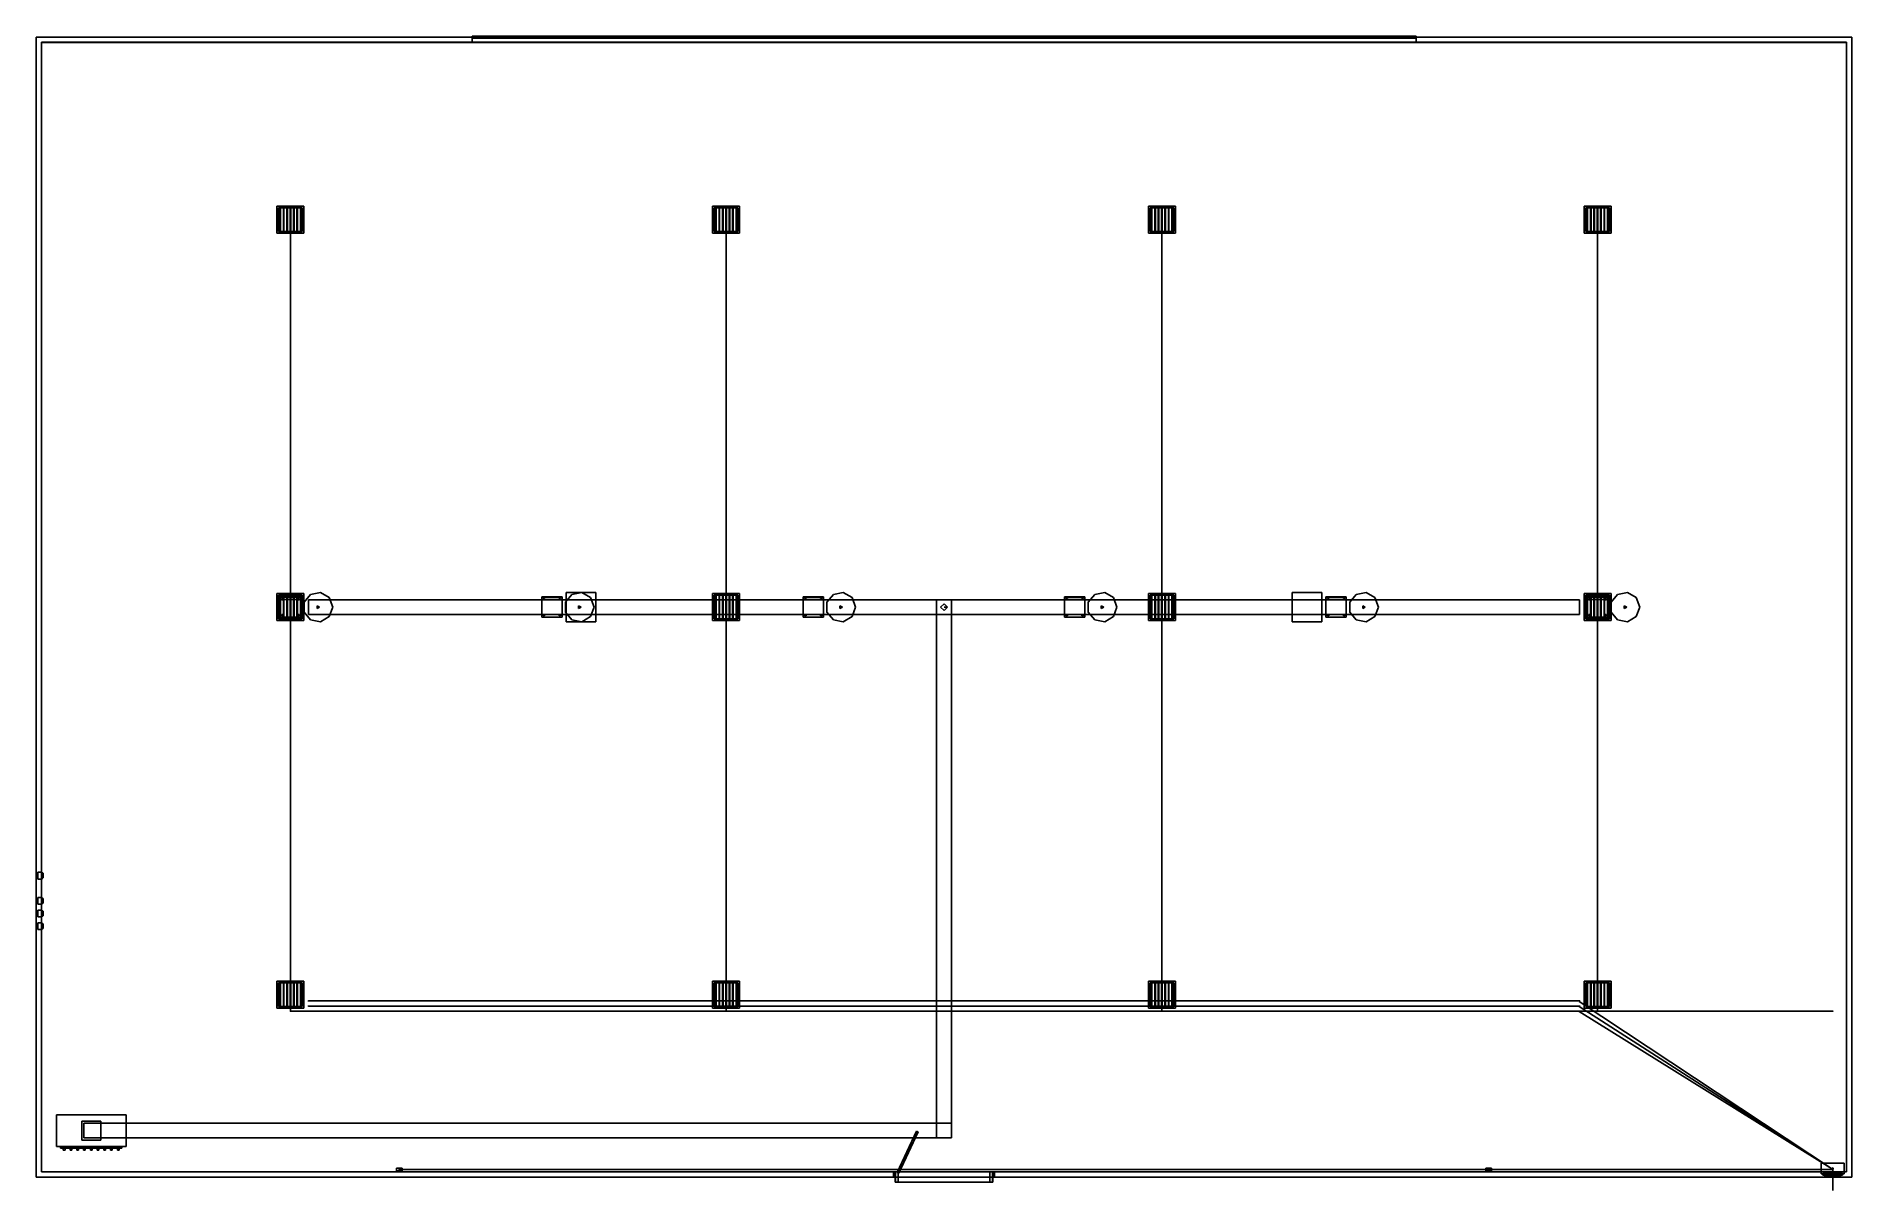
# Model space of a CAD drawing. Header units: millimetres. Extents: x 231000 to 274000, y 122200 to 149522.
import ezdxf

# ---------------------------------------------------------------- set-up
doc = ezdxf.new("R2010")
doc.units = ezdxf.units.MM

msp = doc.modelspace()

# ---------------------------------------------------------------- linework, layer by layer
at = {"layer": 'electrical'}
for p, q in [((237027.79, 145180), (237012.21, 145180)), ((237012.21, 145180), (237020, 145180)), ((237020, 145180), (237027.79, 145180)), ((237020, 126430), (237020, 145180)), ((247347.79, 145180), (247332.21, 145180)), ((247332.21, 145180), (247340, 145180)), ((247340, 145180), (247347.79, 145180)), ((247340, 126430), (247340, 145180)), ((257667.79, 145180), (257652.21, 145180)), ((257652.21, 145180), (257660, 145180)), ((257660, 145180), (257667.79, 145180)), ((257660, 126430), (257660, 145180)), ((267987.79, 145180), (267972.21, 145180)), ((267972.21, 145180), (267980, 145180)), ((267980, 145180), (267987.79, 145180)), ((267980, 126430), (267980, 145180)), ((237027.79, 126430), (237012.21, 126430)), ((237012.21, 126430), (237020, 126430)), ((237020, 126422.21), (237020, 126437.79)), ((237020, 126437.79), (237020, 126430)), ((237020, 126430), (237020, 126422.21)), ((273550, 126430), (237020, 126430)), ((237020, 126430), (237027.79, 126430)), ((237450, 126658.74), (237450, 126681.26)), ((237450, 126681.26), (237450, 126670)), ((237450, 126670), (237450, 126658.74)), ((267550, 126670), (237450, 126670)), ((237450, 126538.74), (237450, 126561.26)), ((237450, 126561.26), (237450, 126550)), ((237450, 126550), (237450, 126538.74)), ((267550, 126550), (237450, 126550)), ((237450, 126418.74), (237450, 126441.26)), ((237450, 126441.26), (237450, 126430)), ((237450, 126430), (237450, 126418.74)), ((267550, 126430), (237450, 126430)), ((247347.79, 126430), (247332.21, 126430)), ((247332.21, 126430), (247340, 126430)), ((247340, 126430), (247347.79, 126430)), ((257667.79, 126430), (257652.21, 126430)), ((257652.21, 126430), (257660, 126430)), ((257660, 126430), (257667.79, 126430)), ((267542.83, 126659.16), (267553.59, 126675.42)), ((267553.59, 126675.42), (267542.83, 126659.16)), ((273542.83, 122689.16), (267542.83, 126659.16)), ((267542.98, 126539.06), (267553.51, 126555.47)), ((267553.51, 126555.47), (267542.98, 126539.06)), ((273542.98, 122689.06), (267542.98, 126539.06)), ((267543.14, 126418.96), (267553.43, 126435.52)), ((267553.43, 126435.52), (267543.14, 126418.96)), ((267550, 126658.74), (267550, 126681.26)), ((267550, 126681.26), (267550, 126670)), ((267550, 126670), (267550, 126658.74)), ((267550, 126670), (267564.04, 126670)), ((267564.04, 126670), (267550, 126670)), ((267550, 126538.74), (267550, 126561.26)), ((267550, 126561.26), (267550, 126550)), ((267550, 126550), (267550, 126538.74)), ((267550, 126550), (267564.04, 126550)), ((267564.04, 126550), (267550, 126550)), ((267550, 126418.74), (267550, 126441.26)), ((267550, 126441.26), (267550, 126430)), ((267550, 126430), (267550, 126418.74)), ((267550, 126430), (267564.04, 126430)), ((267564.04, 126430), (267550, 126430)), ((267553.43, 126435.52), (267553.43, 126435.52)), ((267553.51, 126555.47), (267553.51, 126555.47)), ((267553.59, 126675.42), (267553.59, 126675.42)), ((267987.79, 126430), (267972.21, 126430)), ((267972.21, 126430), (267980, 126430)), ((267980, 126430), (267987.79, 126430)), ((273550, 126422.21), (273550, 126437.79)), ((273550, 126437.79), (273550, 126430)), ((273550, 126430), (273550, 126422.21)), ((273543.14, 122688.96), (267543.14, 126418.96)), ((239535, 122650), (239535, 122710)), ((239535, 122710), (239665, 122710)), ((239535, 122650), (239665, 122650)), ((239609, 122680), (239595.5, 122687.79)), ((239595.5, 122687.79), (239595.5, 122672.21)), ((239595.5, 122672.21), (239609, 122680)), ((239600, 122672.21), (239600, 122687.79)), ((239600, 122687.79), (239600, 122680)), ((239600, 122680), (273550, 122680)), ((239600, 122680), (239600, 122672.21)), ((239600, 122680), (239609.72, 122680)), ((239609.72, 122680), (239600, 122680)), ((239665, 122650), (239665, 122710)), ((265335, 122650), (265335, 122710)), ((265335, 122710), (265465, 122710)), ((265335, 122650), (265465, 122650)), ((265409, 122680), (265395.5, 122687.79)), ((265395.5, 122687.79), (265395.5, 122672.21)), ((265395.5, 122672.21), (265409, 122680)), ((265400, 122672.21), (265400, 122687.79)), ((265400, 122687.79), (265400, 122680)), ((265400, 122680), (273550, 122680)), ((265400, 122680), (265400, 122672.21)), ((265400, 122680), (265409.72, 122680)), ((265409.72, 122680), (265400, 122680)), ((265465, 122650), (265465, 122710)), ((273275, 122575), (273275, 122825)), ((273275, 122825), (273825, 122825)), ((273275, 122575), (273825, 122575)), ((273315, 122547.5), (273315, 122582.5)), ((273315, 122582.5), (273785, 122582.5)), ((273362.5, 122510), (273362.5, 122550)), ((273362.5, 122550), (273462.5, 122550)), ((273462.5, 122510), (273462.5, 122550)), ((273500, 122510), (273500, 122550)), ((273500, 122550), (273600, 122550)), ((273532, 122700), (273559, 122715.59)), ((273559, 122684.41), (273532, 122700)), ((273565.59, 122700), (273534.41, 122700)), ((273534.41, 122700), (273550, 122700)), ((273542.83, 122689.16), (273553.59, 122705.42)), ((273553.59, 122705.42), (273542.83, 122689.16)), ((273542.98, 122689.06), (273553.51, 122705.47)), ((273553.51, 122705.47), (273542.98, 122689.06)), ((273543.14, 122688.96), (273553.43, 122705.52)), ((273553.43, 122705.52), (273543.14, 122688.96)), ((273563, 122700), (273543.5, 122711.26)), ((273543.5, 122711.26), (273543.5, 122688.74)), ((273563, 122700), (273543.5, 122711.26)), ((273543.5, 122711.26), (273543.5, 122688.74)), ((273563, 122700), (273543.5, 122711.26)), ((273543.5, 122711.26), (273543.5, 122688.74)), ((273543.5, 122688.74), (273563, 122700)), ((273543.5, 122688.74), (273563, 122700)), ((273543.5, 122688.74), (273563, 122700)), ((273550, 122700), (273565.59, 122700)), ((273550, 122200), (273550, 122700)), ((273550, 122700), (273569.44, 122700)), ((273569.44, 122700), (273550, 122700)), ((273550, 122700), (273564.04, 122700)), ((273564.04, 122700), (273550, 122700)), ((273550, 122700), (273564.04, 122700)), ((273564.04, 122700), (273550, 122700)), ((273550, 122700), (273564.04, 122700)), ((273564.04, 122700), (273550, 122700)), ((273550, 122672.21), (273550, 122687.79)), ((273550, 122687.79), (273550, 122680)), ((273550, 122672.21), (273550, 122687.79)), ((273550, 122687.79), (273550, 122680)), ((273550, 122680), (273550, 122672.21)), ((273550, 122680), (273550, 122672.21)), ((273553.43, 122705.52), (273553.43, 122705.52)), ((273553.51, 122705.47), (273553.51, 122705.47)), ((273553.59, 122705.42), (273553.59, 122705.42)), ((273559, 122715.59), (273559, 122684.41)), ((273600, 122510), (273600, 122550)), ((273637.5, 122510), (273637.5, 122550)), ((273637.5, 122550), (273737.5, 122550)), ((273737.5, 122510), (273737.5, 122550)), ((273785, 122547.5), (273785, 122582.5)), ((273825, 122575), (273825, 122825)), ((273315, 122547.5), (273785, 122547.5)), ((273362.5, 122510), (273462.5, 122510)), ((273435.88, 122520), (273389.12, 122520)), ((273389.12, 122520), (273412.5, 122520)), ((273435.88, 122495), (273389.12, 122495)), ((273389.12, 122495), (273412.5, 122495)), ((273412.5, 122520), (273412.5, 122495)), ((273412.5, 122520), (273435.88, 122520)), ((273412.5, 122495), (273435.88, 122495)), ((273500, 122510), (273600, 122510)), ((273573.38, 122520), (273526.62, 122520)), ((273526.62, 122520), (273550, 122520)), ((273573.38, 122495), (273526.62, 122495)), ((273526.62, 122495), (273550, 122495)), ((273565.59, 122200), (273534.41, 122200)), ((273534.41, 122200), (273550, 122200)), ((273550, 122520), (273550, 122495)), ((273550, 122520), (273573.38, 122520)), ((273550, 122495), (273573.38, 122495)), ((273550, 122200), (273565.59, 122200)), ((273637.5, 122510), (273737.5, 122510)), ((273710.88, 122520), (273664.12, 122520)), ((273664.12, 122520), (273687.5, 122520)), ((273710.88, 122495), (273664.12, 122495)), ((273664.12, 122495), (273687.5, 122495)), ((273687.5, 122520), (273687.5, 122495)), ((273687.5, 122520), (273710.88, 122520)), ((273687.5, 122495), (273710.88, 122495))]:
    msp.add_line(p, q, dxfattribs=at)
at = {"layer": 'hvac'}
for p, q in [((243550, 135650), (243550, 136350)), ((243550, 136350), (244250, 136350)), ((244250, 135650), (244250, 136350)), ((260750, 135650), (260750, 136350)), ((260750, 136350), (261450, 136350)), ((261450, 135650), (261450, 136350)), ((237450, 135825), (237450, 136175)), ((237450, 136175), (267550, 136175)), ((252325, 123425), (252325, 136175)), ((252325, 136175), (252675, 136175)), ((252675, 123425), (252675, 136175)), ((267550, 135825), (267550, 136175)), ((237450, 135825), (267550, 135825)), ((243550, 135650), (244250, 135650)), ((260750, 135650), (261450, 135650)), ((231475, 123225), (231475, 123975)), ((231475, 123975), (233125, 123975)), ((233125, 123225), (233125, 123975)), ((232075, 123375), (232075, 123825)), ((232075, 123825), (232525, 123825)), ((232125, 123425), (232125, 123775)), ((232125, 123775), (252675, 123775)), ((232125, 123425), (252675, 123425)), ((232525, 123375), (232525, 123825)), ((252325, 123425), (252675, 123425)), ((252675, 123425), (252675, 123775)), ((231475, 123225), (233125, 123225)), ((231575, 123180), (231575, 123220)), ((231575, 123220), (233025, 123220)), ((231575, 123180), (233025, 123180)), ((231640, 123140), (231640, 123200)), ((231640, 123200), (231680, 123200)), ((231640, 123140), (231680, 123140)), ((231680, 123140), (231680, 123200)), ((231800, 123140), (231800, 123200)), ((231800, 123200), (231840, 123200)), ((231800, 123140), (231840, 123140)), ((231840, 123140), (231840, 123200)), ((231960, 123140), (231960, 123200)), ((231960, 123200), (232000, 123200)), ((231960, 123140), (232000, 123140)), ((232000, 123140), (232000, 123200)), ((232075, 123375), (232525, 123375)), ((232120, 123140), (232120, 123200)), ((232120, 123200), (232160, 123200)), ((232120, 123140), (232160, 123140)), ((232160, 123140), (232160, 123200)), ((232280, 123140), (232280, 123200)), ((232280, 123200), (232320, 123200)), ((232280, 123140), (232320, 123140)), ((232320, 123140), (232320, 123200)), ((232440, 123140), (232440, 123200)), ((232440, 123200), (232480, 123200)), ((232440, 123140), (232480, 123140)), ((232480, 123140), (232480, 123200)), ((232600, 123140), (232600, 123200)), ((232600, 123200), (232640, 123200)), ((232600, 123140), (232640, 123140)), ((232640, 123140), (232640, 123200)), ((232760, 123140), (232760, 123200)), ((232760, 123200), (232800, 123200)), ((232760, 123140), (232800, 123140)), ((232800, 123140), (232800, 123200)), ((232920, 123140), (232920, 123200)), ((232920, 123200), (232960, 123200)), ((232920, 123140), (232960, 123140)), ((232960, 123140), (232960, 123200)), ((233025, 123180), (233025, 123220))]:
    msp.add_line(p, q, dxfattribs=at)
at = {"layer": 'interiors'}
for p, q in [((231000, 122500), (231000, 149500)), ((231000, 149500), (274000, 149500)), ((273880, 149380), (231120, 149380)), ((231120, 122620), (231120, 149380)), ((231125, 122625), (231125, 149375)), ((231125, 149375), (273875, 149375)), ((241320, 149477.5), (241320, 149522.5)), ((241320, 149522.5), (263680, 149522.5)), ((241320, 149500), (263680, 149500)), ((241320, 149380), (241320, 149500)), ((241320, 149477.5), (263680, 149477.5)), ((241320, 149380), (263680, 149380)), ((263680, 149477.5), (263680, 149522.5)), ((263680, 149380), (263680, 149500)), ((273875, 122625), (273875, 149375)), ((273880, 122620), (273880, 149380)), ((274000, 122500), (274000, 149500)), ((237730.78, 136344.68), (237495, 136303.11)), ((237938.12, 136224.98), (237730.78, 136344.68)), ((243922.78, 136344.68), (243687, 136303.11)), ((244130.12, 136224.98), (243922.78, 136344.68)), ((250114.78, 136344.68), (249879, 136303.11)), ((250322.12, 136224.98), (250114.78, 136344.68)), ((256306.78, 136344.68), (256071, 136303.11)), ((256514.12, 136224.98), (256306.78, 136344.68)), ((262498.78, 136344.68), (262263, 136303.11)), ((262706.12, 136224.98), (262498.78, 136344.68)), ((268690.78, 136344.68), (268455, 136303.11)), ((268898.12, 136224.98), (268690.78, 136344.68)), ((236780, 136177.5), (236780, 136242.5)), ((236780, 136242.5), (237260, 136242.5)), ((236780, 135760), (236780, 136240)), ((236780, 136240), (237260, 136240)), ((236780, 136177.5), (237260, 136177.5)), ((236812.5, 136172.5), (236812.5, 136207.5)), ((236812.5, 136207.5), (236847.5, 136207.5)), ((236812.5, 136172.5), (236847.5, 136172.5)), ((236847.5, 136172.5), (236847.5, 136207.5)), ((237192.5, 136172.5), (237192.5, 136207.5)), ((237192.5, 136207.5), (237227.5, 136207.5)), ((237192.5, 136172.5), (237227.5, 136172.5)), ((237227.5, 136172.5), (237227.5, 136207.5)), ((237260, 136177.5), (237260, 136242.5)), ((237260, 135760), (237260, 136240)), ((237495, 136303.11), (237341.11, 136119.71)), ((237341.11, 136119.71), (237341.11, 135880.29)), ((237341.11, 135880.29), (237495, 135696.89)), ((237710, 136000), (237650, 136034.64)), ((237650, 136034.64), (237650, 135965.36)), ((237650, 135965.36), (237710, 136000)), ((238020, 136000), (237938.12, 136224.98)), ((237938.12, 135775.02), (238020, 136000)), ((242972, 136177.5), (242972, 136242.5)), ((242972, 136242.5), (243452, 136242.5)), ((242972, 135760), (242972, 136240)), ((242972, 136240), (243452, 136240)), ((242972, 136177.5), (243452, 136177.5)), ((243004.5, 136172.5), (243004.5, 136207.5)), ((243004.5, 136207.5), (243039.5, 136207.5)), ((243004.5, 136172.5), (243039.5, 136172.5)), ((243039.5, 136172.5), (243039.5, 136207.5)), ((243384.5, 136172.5), (243384.5, 136207.5)), ((243384.5, 136207.5), (243419.5, 136207.5)), ((243384.5, 136172.5), (243419.5, 136172.5)), ((243419.5, 136172.5), (243419.5, 136207.5)), ((243452, 136177.5), (243452, 136242.5)), ((243452, 135760), (243452, 136240)), ((243687, 136303.11), (243533.11, 136119.71)), ((243533.11, 136119.71), (243533.11, 135880.29)), ((243533.11, 135880.29), (243687, 135696.89)), ((243902, 136000), (243842, 136034.64)), ((243842, 136034.64), (243842, 135965.36)), ((243842, 135965.36), (243902, 136000)), ((244212, 136000), (244130.12, 136224.98)), ((244130.12, 135775.02), (244212, 136000)), ((249164, 136177.5), (249164, 136242.5)), ((249164, 136242.5), (249644, 136242.5)), ((249164, 135760), (249164, 136240)), ((249164, 136240), (249644, 136240)), ((249164, 136177.5), (249644, 136177.5)), ((249196.5, 136172.5), (249196.5, 136207.5)), ((249196.5, 136207.5), (249231.5, 136207.5)), ((249196.5, 136172.5), (249231.5, 136172.5)), ((249231.5, 136172.5), (249231.5, 136207.5)), ((249576.5, 136172.5), (249576.5, 136207.5)), ((249576.5, 136207.5), (249611.5, 136207.5)), ((249576.5, 136172.5), (249611.5, 136172.5)), ((249611.5, 136172.5), (249611.5, 136207.5)), ((249644, 136177.5), (249644, 136242.5)), ((249644, 135760), (249644, 136240)), ((249879, 136303.11), (249725.11, 136119.71)), ((249725.11, 136119.71), (249725.11, 135880.29)), ((249725.11, 135880.29), (249879, 135696.89)), ((250094, 136000), (250034, 136034.64)), ((250034, 136034.64), (250034, 135965.36)), ((250034, 135965.36), (250094, 136000)), ((250404, 136000), (250322.12, 136224.98)), ((250322.12, 135775.02), (250404, 136000)), ((255356, 136177.5), (255356, 136242.5)), ((255356, 136242.5), (255836, 136242.5)), ((255356, 135760), (255356, 136240)), ((255356, 136240), (255836, 136240)), ((255356, 136177.5), (255836, 136177.5)), ((255388.5, 136172.5), (255388.5, 136207.5)), ((255388.5, 136207.5), (255423.5, 136207.5)), ((255388.5, 136172.5), (255423.5, 136172.5)), ((255423.5, 136172.5), (255423.5, 136207.5)), ((255768.5, 136172.5), (255768.5, 136207.5)), ((255768.5, 136207.5), (255803.5, 136207.5)), ((255768.5, 136172.5), (255803.5, 136172.5)), ((255803.5, 136172.5), (255803.5, 136207.5)), ((255836, 136177.5), (255836, 136242.5)), ((255836, 135760), (255836, 136240)), ((256071, 136303.11), (255917.11, 136119.71)), ((255917.11, 136119.71), (255917.11, 135880.29)), ((255917.11, 135880.29), (256071, 135696.89)), ((256286, 136000), (256226, 136034.64)), ((256226, 136034.64), (256226, 135965.36)), ((256226, 135965.36), (256286, 136000)), ((256596, 136000), (256514.12, 136224.98)), ((256514.12, 135775.02), (256596, 136000)), ((261548, 136177.5), (261548, 136242.5)), ((261548, 136242.5), (262028, 136242.5)), ((261548, 135760), (261548, 136240)), ((261548, 136240), (262028, 136240)), ((261548, 136177.5), (262028, 136177.5)), ((261580.5, 136172.5), (261580.5, 136207.5)), ((261580.5, 136207.5), (261615.5, 136207.5)), ((261580.5, 136172.5), (261615.5, 136172.5)), ((261615.5, 136172.5), (261615.5, 136207.5)), ((261960.5, 136172.5), (261960.5, 136207.5)), ((261960.5, 136207.5), (261995.5, 136207.5)), ((261960.5, 136172.5), (261995.5, 136172.5)), ((261995.5, 136172.5), (261995.5, 136207.5)), ((262028, 136177.5), (262028, 136242.5)), ((262028, 135760), (262028, 136240)), ((262263, 136303.11), (262109.11, 136119.71)), ((262109.11, 136119.71), (262109.11, 135880.29)), ((262109.11, 135880.29), (262263, 135696.89)), ((262478, 136000), (262418, 136034.64)), ((262418, 136034.64), (262418, 135965.36)), ((262418, 135965.36), (262478, 136000)), ((262788, 136000), (262706.12, 136224.98)), ((262706.12, 135775.02), (262788, 136000)), ((267740, 136177.5), (267740, 136242.5)), ((267740, 136242.5), (268220, 136242.5)), ((267740, 135760), (267740, 136240)), ((267740, 136240), (268220, 136240)), ((267740, 136177.5), (268220, 136177.5)), ((267772.5, 136172.5), (267772.5, 136207.5)), ((267772.5, 136207.5), (267807.5, 136207.5)), ((267772.5, 136172.5), (267807.5, 136172.5)), ((267807.5, 136172.5), (267807.5, 136207.5)), ((268152.5, 136172.5), (268152.5, 136207.5)), ((268152.5, 136207.5), (268187.5, 136207.5)), ((268152.5, 136172.5), (268187.5, 136172.5)), ((268187.5, 136172.5), (268187.5, 136207.5)), ((268220, 136177.5), (268220, 136242.5)), ((268220, 135760), (268220, 136240)), ((268455, 136303.11), (268301.11, 136119.71)), ((268301.11, 136119.71), (268301.11, 135880.29)), ((268301.11, 135880.29), (268455, 135696.89)), ((268670, 136000), (268610, 136034.64)), ((268610, 136034.64), (268610, 135965.36)), ((268610, 135965.36), (268670, 136000)), ((268980, 136000), (268898.12, 136224.98)), ((268898.12, 135775.02), (268980, 136000)), ((236780, 135760), (237260, 135760)), ((236812.5, 135792.5), (236812.5, 135827.5)), ((236812.5, 135827.5), (236847.5, 135827.5)), ((236812.5, 135792.5), (236847.5, 135792.5)), ((236847.5, 135792.5), (236847.5, 135827.5)), ((237192.5, 135792.5), (237192.5, 135827.5)), ((237192.5, 135827.5), (237227.5, 135827.5)), ((237192.5, 135792.5), (237227.5, 135792.5)), ((237227.5, 135792.5), (237227.5, 135827.5)), ((237495, 135696.89), (237730.78, 135655.32)), ((237730.78, 135655.32), (237938.12, 135775.02)), ((242972, 135760), (243452, 135760)), ((243004.5, 135792.5), (243004.5, 135827.5)), ((243004.5, 135827.5), (243039.5, 135827.5)), ((243004.5, 135792.5), (243039.5, 135792.5)), ((243039.5, 135792.5), (243039.5, 135827.5)), ((243384.5, 135792.5), (243384.5, 135827.5)), ((243384.5, 135827.5), (243419.5, 135827.5)), ((243384.5, 135792.5), (243419.5, 135792.5)), ((243419.5, 135792.5), (243419.5, 135827.5)), ((243687, 135696.89), (243922.78, 135655.32)), ((243922.78, 135655.32), (244130.12, 135775.02)), ((249164, 135760), (249644, 135760)), ((249196.5, 135792.5), (249196.5, 135827.5)), ((249196.5, 135827.5), (249231.5, 135827.5)), ((249196.5, 135792.5), (249231.5, 135792.5)), ((249231.5, 135792.5), (249231.5, 135827.5)), ((249576.5, 135792.5), (249576.5, 135827.5)), ((249576.5, 135827.5), (249611.5, 135827.5)), ((249576.5, 135792.5), (249611.5, 135792.5)), ((249611.5, 135792.5), (249611.5, 135827.5)), ((249879, 135696.89), (250114.78, 135655.32)), ((250114.78, 135655.32), (250322.12, 135775.02)), ((255356, 135760), (255836, 135760)), ((255388.5, 135792.5), (255388.5, 135827.5)), ((255388.5, 135827.5), (255423.5, 135827.5)), ((255388.5, 135792.5), (255423.5, 135792.5)), ((255423.5, 135792.5), (255423.5, 135827.5)), ((255768.5, 135792.5), (255768.5, 135827.5)), ((255768.5, 135827.5), (255803.5, 135827.5)), ((255768.5, 135792.5), (255803.5, 135792.5)), ((255803.5, 135792.5), (255803.5, 135827.5)), ((256071, 135696.89), (256306.78, 135655.32)), ((256306.78, 135655.32), (256514.12, 135775.02)), ((261548, 135760), (262028, 135760)), ((261580.5, 135792.5), (261580.5, 135827.5)), ((261580.5, 135827.5), (261615.5, 135827.5)), ((261580.5, 135792.5), (261615.5, 135792.5)), ((261615.5, 135792.5), (261615.5, 135827.5)), ((261960.5, 135792.5), (261960.5, 135827.5)), ((261960.5, 135827.5), (261995.5, 135827.5)), ((261960.5, 135792.5), (261995.5, 135792.5)), ((261995.5, 135792.5), (261995.5, 135827.5)), ((262263, 135696.89), (262498.78, 135655.32)), ((262498.78, 135655.32), (262706.12, 135775.02)), ((267740, 135760), (268220, 135760)), ((267772.5, 135792.5), (267772.5, 135827.5)), ((267772.5, 135827.5), (267807.5, 135827.5)), ((267772.5, 135792.5), (267807.5, 135792.5)), ((267807.5, 135792.5), (267807.5, 135827.5)), ((268152.5, 135792.5), (268152.5, 135827.5)), ((268152.5, 135827.5), (268187.5, 135827.5)), ((268152.5, 135792.5), (268187.5, 135792.5)), ((268187.5, 135792.5), (268187.5, 135827.5)), ((268455, 135696.89), (268690.78, 135655.32)), ((268690.78, 135655.32), (268898.12, 135775.02)), ((251389.61, 122609.51), (251846.04, 123588.32)), ((251430.39, 122590.49), (251886.82, 123569.3)), ((251886.82, 123569.3), (251846.04, 123588.32)), ((273880, 122620), (231120, 122620)), ((251300, 122620), (231120, 122620)), ((231125, 122625), (273875, 122625)), ((251300, 122500), (251300, 122620)), ((251300, 122620), (253700, 122620)), ((251345, 122380), (251345, 122620)), ((251345, 122620), (251415, 122620)), ((251350, 122380), (251350, 122620)), ((251350, 122620), (253650, 122620)), ((251430.39, 122590.49), (251389.61, 122609.51)), ((251415, 122380), (251415, 122620)), ((253585, 122380), (253585, 122620)), ((253585, 122620), (253655, 122620)), ((253650, 122380), (253650, 122620)), ((253655, 122380), (253655, 122620)), ((253700, 122500), (253700, 122620)), ((273880, 122620), (253700, 122620)), ((231000, 122500), (251300, 122500)), ((231000, 122500), (274000, 122500)), ((251300, 122500), (253700, 122500)), ((251345, 122380), (251415, 122380)), ((251350, 122380), (253650, 122380)), ((253585, 122380), (253655, 122380)), ((253700, 122500), (274000, 122500))]:
    msp.add_line(p, q, dxfattribs=at)
at = {"layer": 'lighting'}
for p, q in [((236700, 144860), (236700, 145500)), ((236700, 145500), (237340, 145500)), ((236740, 144900), (236740, 145460)), ((236740, 145460), (237300, 145460)), ((236774, 144910), (236774, 145450)), ((236774, 145450), (236786, 145450)), ((236786, 144910), (236786, 145450)), ((236854, 144910), (236854, 145450)), ((236854, 145450), (236866, 145450)), ((236866, 144910), (236866, 145450)), ((236934, 144910), (236934, 145450)), ((236934, 145450), (236946, 145450)), ((236946, 144910), (236946, 145450)), ((237014, 144910), (237014, 145450)), ((237014, 145450), (237026, 145450)), ((237026, 144910), (237026, 145450)), ((237094, 144910), (237094, 145450)), ((237094, 145450), (237106, 145450)), ((237106, 144910), (237106, 145450)), ((237174, 144910), (237174, 145450)), ((237174, 145450), (237186, 145450)), ((237186, 144910), (237186, 145450)), ((237254, 144910), (237254, 145450)), ((237254, 145450), (237266, 145450)), ((237266, 144910), (237266, 145450)), ((237300, 144900), (237300, 145460)), ((237340, 144860), (237340, 145500)), ((247020, 144860), (247020, 145500)), ((247020, 145500), (247660, 145500)), ((247060, 144900), (247060, 145460)), ((247060, 145460), (247620, 145460)), ((247094, 144910), (247094, 145450)), ((247094, 145450), (247106, 145450)), ((247106, 144910), (247106, 145450)), ((247174, 144910), (247174, 145450)), ((247174, 145450), (247186, 145450)), ((247186, 144910), (247186, 145450)), ((247254, 144910), (247254, 145450)), ((247254, 145450), (247266, 145450)), ((247266, 144910), (247266, 145450)), ((247334, 144910), (247334, 145450)), ((247334, 145450), (247346, 145450)), ((247346, 144910), (247346, 145450)), ((247414, 144910), (247414, 145450)), ((247414, 145450), (247426, 145450)), ((247426, 144910), (247426, 145450)), ((247494, 144910), (247494, 145450)), ((247494, 145450), (247506, 145450)), ((247506, 144910), (247506, 145450)), ((247574, 144910), (247574, 145450)), ((247574, 145450), (247586, 145450)), ((247586, 144910), (247586, 145450)), ((247620, 144900), (247620, 145460)), ((247660, 144860), (247660, 145500)), ((257340, 144860), (257340, 145500)), ((257340, 145500), (257980, 145500)), ((257380, 144900), (257380, 145460)), ((257380, 145460), (257940, 145460)), ((257414, 144910), (257414, 145450)), ((257414, 145450), (257426, 145450)), ((257426, 144910), (257426, 145450)), ((257494, 144910), (257494, 145450)), ((257494, 145450), (257506, 145450)), ((257506, 144910), (257506, 145450)), ((257574, 144910), (257574, 145450)), ((257574, 145450), (257586, 145450)), ((257586, 144910), (257586, 145450)), ((257654, 144910), (257654, 145450)), ((257654, 145450), (257666, 145450)), ((257666, 144910), (257666, 145450)), ((257734, 144910), (257734, 145450)), ((257734, 145450), (257746, 145450)), ((257746, 144910), (257746, 145450)), ((257814, 144910), (257814, 145450)), ((257814, 145450), (257826, 145450)), ((257826, 144910), (257826, 145450)), ((257894, 144910), (257894, 145450)), ((257894, 145450), (257906, 145450)), ((257906, 144910), (257906, 145450)), ((257940, 144900), (257940, 145460)), ((257980, 144860), (257980, 145500)), ((267660, 144860), (267660, 145500)), ((267660, 145500), (268300, 145500)), ((267700, 144900), (267700, 145460)), ((267700, 145460), (268260, 145460)), ((267734, 144910), (267734, 145450)), ((267734, 145450), (267746, 145450)), ((267746, 144910), (267746, 145450)), ((267814, 144910), (267814, 145450)), ((267814, 145450), (267826, 145450)), ((267826, 144910), (267826, 145450)), ((267894, 144910), (267894, 145450)), ((267894, 145450), (267906, 145450)), ((267906, 144910), (267906, 145450)), ((267974, 144910), (267974, 145450)), ((267974, 145450), (267986, 145450)), ((267986, 144910), (267986, 145450)), ((268054, 144910), (268054, 145450)), ((268054, 145450), (268066, 145450)), ((268066, 144910), (268066, 145450)), ((268134, 144910), (268134, 145450)), ((268134, 145450), (268146, 145450)), ((268146, 144910), (268146, 145450)), ((268214, 144910), (268214, 145450)), ((268214, 145450), (268226, 145450)), ((268226, 144910), (268226, 145450)), ((268260, 144900), (268260, 145460)), ((268300, 144860), (268300, 145500)), ((236774, 144910), (236786, 144910)), ((236854, 144910), (236866, 144910)), ((236934, 144910), (236946, 144910)), ((237014, 144910), (237026, 144910)), ((237029, 145180), (237015.5, 145187.79)), ((237015.5, 145187.79), (237015.5, 145172.21)), ((237015.5, 145172.21), (237029, 145180)), ((237094, 144910), (237106, 144910)), ((237174, 144910), (237186, 144910)), ((237254, 144910), (237266, 144910)), ((247094, 144910), (247106, 144910)), ((247174, 144910), (247186, 144910)), ((247254, 144910), (247266, 144910)), ((247334, 144910), (247346, 144910)), ((247349, 145180), (247335.5, 145187.79)), ((247335.5, 145187.79), (247335.5, 145172.21)), ((247335.5, 145172.21), (247349, 145180)), ((247414, 144910), (247426, 144910)), ((247494, 144910), (247506, 144910)), ((247574, 144910), (247586, 144910)), ((257414, 144910), (257426, 144910)), ((257494, 144910), (257506, 144910)), ((257574, 144910), (257586, 144910)), ((257654, 144910), (257666, 144910)), ((257669, 145180), (257655.5, 145187.79)), ((257655.5, 145187.79), (257655.5, 145172.21)), ((257655.5, 145172.21), (257669, 145180)), ((257734, 144910), (257746, 144910)), ((257814, 144910), (257826, 144910)), ((257894, 144910), (257906, 144910)), ((267734, 144910), (267746, 144910)), ((267814, 144910), (267826, 144910)), ((267894, 144910), (267906, 144910)), ((267974, 144910), (267986, 144910)), ((267989, 145180), (267975.5, 145187.79)), ((267975.5, 145187.79), (267975.5, 145172.21)), ((267975.5, 145172.21), (267989, 145180)), ((268054, 144910), (268066, 144910)), ((268134, 144910), (268146, 144910)), ((268214, 144910), (268226, 144910)), ((236700, 144860), (237340, 144860)), ((236740, 144900), (237300, 144900)), ((247020, 144860), (247660, 144860)), ((247060, 144900), (247620, 144900)), ((257340, 144860), (257980, 144860)), ((257380, 144900), (257940, 144900)), ((267660, 144860), (268300, 144860)), ((267700, 144900), (268260, 144900)), ((236700, 135680), (236700, 136320)), ((236700, 136320), (237340, 136320)), ((237340, 135680), (237340, 136320)), ((247020, 135680), (247020, 136320)), ((247020, 136320), (247660, 136320)), ((247660, 135680), (247660, 136320)), ((257340, 135680), (257340, 136320)), ((257340, 136320), (257980, 136320)), ((257980, 135680), (257980, 136320)), ((267660, 135680), (267660, 136320)), ((267660, 136320), (268300, 136320)), ((268300, 135680), (268300, 136320)), ((236740, 135720), (236740, 136280)), ((236740, 136280), (237300, 136280)), ((236774, 135730), (236774, 136270)), ((236774, 136270), (236786, 136270)), ((236786, 135730), (236786, 136270)), ((236854, 135730), (236854, 136270)), ((236854, 136270), (236866, 136270)), ((236866, 135730), (236866, 136270)), ((236934, 135730), (236934, 136270)), ((236934, 136270), (236946, 136270)), ((236946, 135730), (236946, 136270)), ((237014, 135730), (237014, 136270)), ((237014, 136270), (237026, 136270)), ((237029, 136000), (237015.5, 136007.79)), ((237015.5, 136007.79), (237015.5, 135992.21)), ((237015.5, 135992.21), (237029, 136000)), ((237026, 135730), (237026, 136270)), ((237094, 135730), (237094, 136270)), ((237094, 136270), (237106, 136270)), ((237106, 135730), (237106, 136270)), ((237174, 135730), (237174, 136270)), ((237174, 136270), (237186, 136270)), ((237186, 135730), (237186, 136270)), ((237254, 135730), (237254, 136270)), ((237254, 136270), (237266, 136270)), ((237266, 135730), (237266, 136270)), ((237300, 135720), (237300, 136280)), ((247060, 135720), (247060, 136280)), ((247060, 136280), (247620, 136280)), ((247094, 135730), (247094, 136270)), ((247094, 136270), (247106, 136270)), ((247106, 135730), (247106, 136270)), ((247174, 135730), (247174, 136270)), ((247174, 136270), (247186, 136270)), ((247186, 135730), (247186, 136270)), ((247254, 135730), (247254, 136270)), ((247254, 136270), (247266, 136270)), ((247266, 135730), (247266, 136270)), ((247334, 135730), (247334, 136270)), ((247334, 136270), (247346, 136270)), ((247349, 136000), (247335.5, 136007.79)), ((247335.5, 136007.79), (247335.5, 135992.21)), ((247335.5, 135992.21), (247349, 136000)), ((247346, 135730), (247346, 136270)), ((247414, 135730), (247414, 136270)), ((247414, 136270), (247426, 136270)), ((247426, 135730), (247426, 136270)), ((247494, 135730), (247494, 136270)), ((247494, 136270), (247506, 136270)), ((247506, 135730), (247506, 136270)), ((247574, 135730), (247574, 136270)), ((247574, 136270), (247586, 136270)), ((247586, 135730), (247586, 136270)), ((247620, 135720), (247620, 136280)), ((257380, 135720), (257380, 136280)), ((257380, 136280), (257940, 136280)), ((257414, 135730), (257414, 136270)), ((257414, 136270), (257426, 136270)), ((257426, 135730), (257426, 136270)), ((257494, 135730), (257494, 136270)), ((257494, 136270), (257506, 136270)), ((257506, 135730), (257506, 136270)), ((257574, 135730), (257574, 136270)), ((257574, 136270), (257586, 136270)), ((257586, 135730), (257586, 136270)), ((257654, 135730), (257654, 136270)), ((257654, 136270), (257666, 136270)), ((257669, 136000), (257655.5, 136007.79)), ((257655.5, 136007.79), (257655.5, 135992.21)), ((257655.5, 135992.21), (257669, 136000)), ((257666, 135730), (257666, 136270)), ((257734, 135730), (257734, 136270)), ((257734, 136270), (257746, 136270)), ((257746, 135730), (257746, 136270)), ((257814, 135730), (257814, 136270)), ((257814, 136270), (257826, 136270)), ((257826, 135730), (257826, 136270)), ((257894, 135730), (257894, 136270)), ((257894, 136270), (257906, 136270)), ((257906, 135730), (257906, 136270)), ((257940, 135720), (257940, 136280)), ((267700, 135720), (267700, 136280)), ((267700, 136280), (268260, 136280)), ((267734, 135730), (267734, 136270)), ((267734, 136270), (267746, 136270)), ((267746, 135730), (267746, 136270)), ((267814, 135730), (267814, 136270)), ((267814, 136270), (267826, 136270)), ((267826, 135730), (267826, 136270)), ((267894, 135730), (267894, 136270)), ((267894, 136270), (267906, 136270)), ((267906, 135730), (267906, 136270)), ((267974, 135730), (267974, 136270)), ((267974, 136270), (267986, 136270)), ((267989, 136000), (267975.5, 136007.79)), ((267975.5, 136007.79), (267975.5, 135992.21)), ((267975.5, 135992.21), (267989, 136000)), ((267986, 135730), (267986, 136270)), ((268054, 135730), (268054, 136270)), ((268054, 136270), (268066, 136270)), ((268066, 135730), (268066, 136270)), ((268134, 135730), (268134, 136270)), ((268134, 136270), (268146, 136270)), ((268146, 135730), (268146, 136270)), ((268214, 135730), (268214, 136270)), ((268214, 136270), (268226, 136270)), ((268226, 135730), (268226, 136270)), ((268260, 135720), (268260, 136280)), ((236700, 135680), (237340, 135680)), ((236740, 135720), (237300, 135720)), ((236774, 135730), (236786, 135730)), ((236854, 135730), (236866, 135730)), ((236934, 135730), (236946, 135730)), ((237014, 135730), (237026, 135730)), ((237094, 135730), (237106, 135730)), ((237174, 135730), (237186, 135730)), ((237254, 135730), (237266, 135730)), ((247020, 135680), (247660, 135680)), ((247060, 135720), (247620, 135720)), ((247094, 135730), (247106, 135730)), ((247174, 135730), (247186, 135730)), ((247254, 135730), (247266, 135730)), ((247334, 135730), (247346, 135730)), ((247414, 135730), (247426, 135730)), ((247494, 135730), (247506, 135730)), ((247574, 135730), (247586, 135730)), ((257340, 135680), (257980, 135680)), ((257380, 135720), (257940, 135720)), ((257414, 135730), (257426, 135730)), ((257494, 135730), (257506, 135730)), ((257574, 135730), (257586, 135730)), ((257654, 135730), (257666, 135730)), ((257734, 135730), (257746, 135730)), ((257814, 135730), (257826, 135730)), ((257894, 135730), (257906, 135730)), ((267660, 135680), (268300, 135680)), ((267700, 135720), (268260, 135720)), ((267734, 135730), (267746, 135730)), ((267814, 135730), (267826, 135730)), ((267894, 135730), (267906, 135730)), ((267974, 135730), (267986, 135730)), ((268054, 135730), (268066, 135730)), ((268134, 135730), (268146, 135730)), ((268214, 135730), (268226, 135730)), ((236700, 126500), (236700, 127140)), ((236700, 127140), (237340, 127140)), ((236740, 126540), (236740, 127100)), ((236740, 127100), (237300, 127100)), ((236774, 126550), (236774, 127090)), ((236774, 127090), (236786, 127090)), ((236786, 126550), (236786, 127090)), ((236854, 126550), (236854, 127090)), ((236854, 127090), (236866, 127090)), ((236866, 126550), (236866, 127090)), ((236934, 126550), (236934, 127090)), ((236934, 127090), (236946, 127090)), ((236946, 126550), (236946, 127090)), ((237014, 126550), (237014, 127090)), ((237014, 127090), (237026, 127090)), ((237026, 126550), (237026, 127090)), ((237094, 126550), (237094, 127090)), ((237094, 127090), (237106, 127090)), ((237106, 126550), (237106, 127090)), ((237174, 126550), (237174, 127090)), ((237174, 127090), (237186, 127090)), ((237186, 126550), (237186, 127090)), ((237254, 126550), (237254, 127090)), ((237254, 127090), (237266, 127090)), ((237266, 126550), (237266, 127090)), ((237300, 126540), (237300, 127100)), ((237340, 126500), (237340, 127140)), ((247020, 126500), (247020, 127140)), ((247020, 127140), (247660, 127140)), ((247060, 126540), (247060, 127100)), ((247060, 127100), (247620, 127100)), ((247094, 126550), (247094, 127090)), ((247094, 127090), (247106, 127090)), ((247106, 126550), (247106, 127090)), ((247174, 126550), (247174, 127090)), ((247174, 127090), (247186, 127090)), ((247186, 126550), (247186, 127090)), ((247254, 126550), (247254, 127090)), ((247254, 127090), (247266, 127090)), ((247266, 126550), (247266, 127090)), ((247334, 126550), (247334, 127090)), ((247334, 127090), (247346, 127090)), ((247346, 126550), (247346, 127090)), ((247414, 126550), (247414, 127090)), ((247414, 127090), (247426, 127090)), ((247426, 126550), (247426, 127090)), ((247494, 126550), (247494, 127090)), ((247494, 127090), (247506, 127090)), ((247506, 126550), (247506, 127090)), ((247574, 126550), (247574, 127090)), ((247574, 127090), (247586, 127090)), ((247586, 126550), (247586, 127090)), ((247620, 126540), (247620, 127100)), ((247660, 126500), (247660, 127140)), ((257340, 126500), (257340, 127140)), ((257340, 127140), (257980, 127140)), ((257380, 126540), (257380, 127100)), ((257380, 127100), (257940, 127100)), ((257414, 126550), (257414, 127090)), ((257414, 127090), (257426, 127090)), ((257426, 126550), (257426, 127090)), ((257494, 126550), (257494, 127090)), ((257494, 127090), (257506, 127090)), ((257506, 126550), (257506, 127090)), ((257574, 126550), (257574, 127090)), ((257574, 127090), (257586, 127090)), ((257586, 126550), (257586, 127090)), ((257654, 126550), (257654, 127090)), ((257654, 127090), (257666, 127090)), ((257666, 126550), (257666, 127090)), ((257734, 126550), (257734, 127090)), ((257734, 127090), (257746, 127090)), ((257746, 126550), (257746, 127090)), ((257814, 126550), (257814, 127090)), ((257814, 127090), (257826, 127090)), ((257826, 126550), (257826, 127090)), ((257894, 126550), (257894, 127090)), ((257894, 127090), (257906, 127090)), ((257906, 126550), (257906, 127090)), ((257940, 126540), (257940, 127100)), ((257980, 126500), (257980, 127140)), ((267660, 126500), (267660, 127140)), ((267660, 127140), (268300, 127140)), ((267700, 126540), (267700, 127100)), ((267700, 127100), (268260, 127100)), ((267734, 126550), (267734, 127090)), ((267734, 127090), (267746, 127090)), ((267746, 126550), (267746, 127090)), ((267814, 126550), (267814, 127090)), ((267814, 127090), (267826, 127090)), ((267826, 126550), (267826, 127090)), ((267894, 126550), (267894, 127090)), ((267894, 127090), (267906, 127090)), ((267906, 126550), (267906, 127090)), ((267974, 126550), (267974, 127090)), ((267974, 127090), (267986, 127090)), ((267986, 126550), (267986, 127090)), ((268054, 126550), (268054, 127090)), ((268054, 127090), (268066, 127090)), ((268066, 126550), (268066, 127090)), ((268134, 126550), (268134, 127090)), ((268134, 127090), (268146, 127090)), ((268146, 126550), (268146, 127090)), ((268214, 126550), (268214, 127090)), ((268214, 127090), (268226, 127090)), ((268226, 126550), (268226, 127090)), ((268260, 126540), (268260, 127100)), ((268300, 126500), (268300, 127140)), ((236700, 126500), (237340, 126500)), ((236740, 126540), (237300, 126540)), ((236774, 126550), (236786, 126550)), ((236854, 126550), (236866, 126550)), ((236934, 126550), (236946, 126550)), ((237014, 126550), (237026, 126550)), ((237029, 126820), (237015.5, 126827.79)), ((237015.5, 126827.79), (237015.5, 126812.21)), ((237015.5, 126812.21), (237029, 126820)), ((237094, 126550), (237106, 126550)), ((237174, 126550), (237186, 126550)), ((237254, 126550), (237266, 126550)), ((247020, 126500), (247660, 126500)), ((247060, 126540), (247620, 126540)), ((247094, 126550), (247106, 126550)), ((247174, 126550), (247186, 126550)), ((247254, 126550), (247266, 126550)), ((247334, 126550), (247346, 126550)), ((247349, 126820), (247335.5, 126827.79)), ((247335.5, 126827.79), (247335.5, 126812.21)), ((247335.5, 126812.21), (247349, 126820)), ((247414, 126550), (247426, 126550)), ((247494, 126550), (247506, 126550)), ((247574, 126550), (247586, 126550)), ((257340, 126500), (257980, 126500)), ((257380, 126540), (257940, 126540)), ((257414, 126550), (257426, 126550)), ((257494, 126550), (257506, 126550)), ((257574, 126550), (257586, 126550)), ((257654, 126550), (257666, 126550)), ((257669, 126820), (257655.5, 126827.79)), ((257655.5, 126827.79), (257655.5, 126812.21)), ((257655.5, 126812.21), (257669, 126820)), ((257734, 126550), (257746, 126550)), ((257814, 126550), (257826, 126550)), ((257894, 126550), (257906, 126550)), ((267660, 126500), (268300, 126500)), ((267700, 126540), (268260, 126540)), ((267734, 126550), (267746, 126550)), ((267814, 126550), (267826, 126550)), ((267894, 126550), (267906, 126550)), ((267974, 126550), (267986, 126550)), ((267989, 126820), (267975.5, 126827.79)), ((267975.5, 126827.79), (267975.5, 126812.21)), ((267975.5, 126812.21), (267989, 126820)), ((268054, 126550), (268066, 126550)), ((268134, 126550), (268146, 126550)), ((268214, 126550), (268226, 126550))]:
    msp.add_line(p, q, dxfattribs=at)
at = {"layer": 'sensors'}
for p, q in [((252500, 136080), (252420, 136000)), ((252420, 136000), (252500, 135920)), ((252580, 136000), (252500, 136080)), ((252500, 135920), (252580, 136000)), ((252500, 136000), (252565, 136000)), ((252565, 136000), (252500, 136000)), ((231040, 129560), (231040, 129720)), ((231040, 129720), (231140, 129720)), ((231040, 129560), (231140, 129560)), ((231140, 129560), (231140, 129720)), ((231145, 129585), (231145, 129695)), ((231145, 129695), (231165, 129695)), ((231145, 129585), (231165, 129585)), ((231165, 129585), (231165, 129695)), ((231040, 128960), (231040, 129120)), ((231040, 129120), (231140, 129120)), ((231140, 128960), (231140, 129120)), ((231145, 128985), (231145, 129095)), ((231145, 129095), (231165, 129095)), ((231165, 128985), (231165, 129095)), ((231040, 128960), (231140, 128960)), ((231040, 128660), (231040, 128820)), ((231040, 128820), (231140, 128820)), ((231040, 128660), (231140, 128660)), ((231140, 128660), (231140, 128820)), ((231145, 128985), (231165, 128985)), ((231145, 128685), (231145, 128795)), ((231145, 128795), (231165, 128795)), ((231145, 128685), (231165, 128685)), ((231165, 128685), (231165, 128795)), ((231040, 128360), (231040, 128520)), ((231040, 128520), (231140, 128520)), ((231040, 128360), (231140, 128360)), ((231140, 128360), (231140, 128520)), ((231145, 128385), (231145, 128495)), ((231145, 128495), (231165, 128495)), ((231145, 128385), (231165, 128385)), ((231165, 128385), (231165, 128495))]:
    msp.add_line(p, q, dxfattribs=at)

doc.saveas('drawing.dxf')
